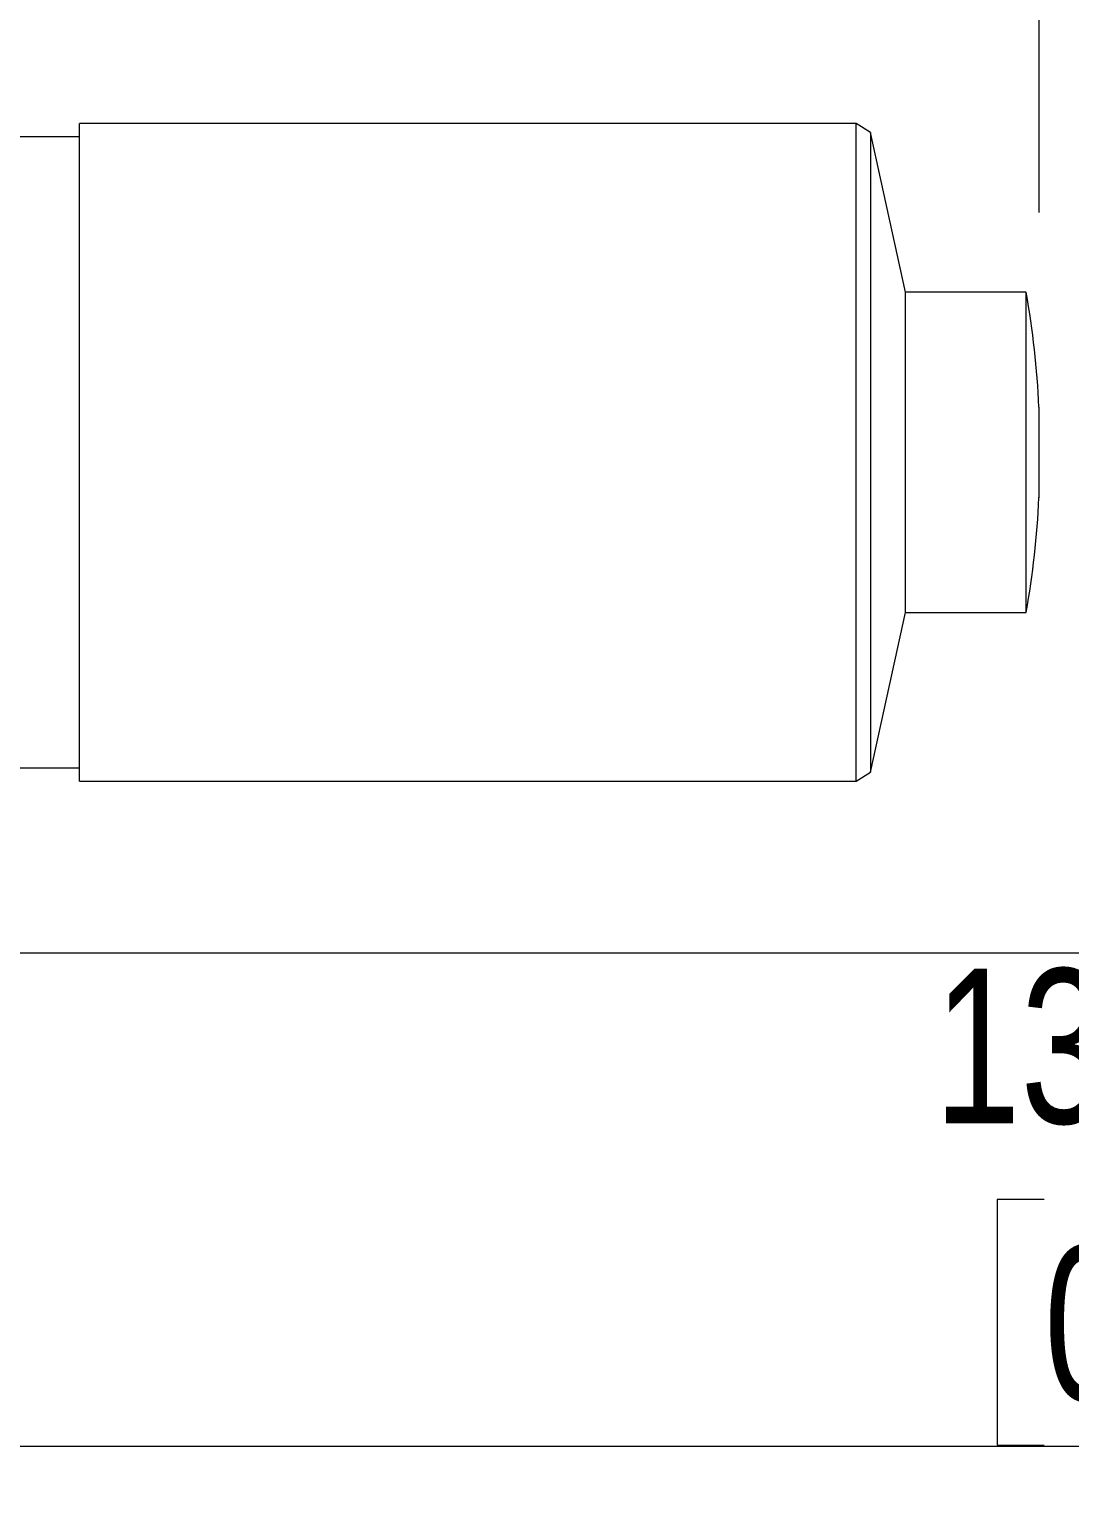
# Model space of a CAD drawing. Header units: millimetres. Extents: x 2 to 278, y 1 to 215.
# Drawn here: x 233.23 to 247.46, y 104.48 to 124.48 of the extents above; entities that cross this region are included whole.
import ezdxf

# ---------------------------------------------------------------- set-up
doc = ezdxf.new("R2010")
doc.units = ezdxf.units.MM
doc.styles.add('SLDTEXTSTYLE0', font='TXT', dxfattribs={"width": 0.75})
doc.dimstyles.new('SLDDIMSTYLE0', dxfattribs={"dimtxt": 2.116667, "dimasz": 3.175, "dimexe": 0, "dimexo": 0.0625, "dimgap": 0.529167, "dimtad": 0, "dimtih": 1, "dimtoh": 1, "dimdec": 1, "dimlfac": 2, "dimrnd": 1e-09, "dimzin": 12, "dimdsep": 46, "dimtxsty": 'SLDTEXTSTYLE0', "dimsah": 1, "dimcen": 0.09, "dimadec": 0, "dimazin": 3, "dimtfac": 1, "dimtdec": 1, "dimtofl": 0, "dimtmove": 0, "dimatfit": 3, "dimfxl": 1, "dimfrac": 2, "dimtolj": 1, "dimtzin": 12, "dimarcsym": 0})
doc.dimstyles.new('SLDDIMSTYLE1', dxfattribs={"dimtxt": 2.116667, "dimasz": 3.175, "dimexe": 0, "dimexo": 0.0625, "dimgap": 0.529167, "dimtad": 0, "dimtih": 1, "dimtoh": 1, "dimdec": 1, "dimlfac": 2, "dimrnd": 1e-09, "dimzin": 12, "dimdsep": 46, "dimtxsty": 'SLDTEXTSTYLE0', "dimsah": 1, "dimcen": 0.09, "dimadec": 0, "dimazin": 3, "dimtfac": 1, "dimtdec": 1, "dimtmove": 0, "dimatfit": 0, "dimfxl": 1, "dimfrac": 2, "dimtolj": 1, "dimtzin": 12, "dimarcsym": 0})
doc.dimstyles.new('SLDDIMSTYLE2', dxfattribs={"dimtxt": 2.116667, "dimasz": 3.175, "dimexe": 0, "dimexo": 0.0625, "dimgap": 0.529167, "dimtad": 0, "dimtih": 1, "dimtoh": 1, "dimdec": 1, "dimlfac": 2, "dimrnd": 1e-09, "dimzin": 4, "dimdsep": 46, "dimtxsty": 'SLDTEXTSTYLE0', "dimsah": 1, "dimcen": 0, "dimadec": 0, "dimazin": 1, "dimtfac": 1, "dimtdec": 1, "dimtofl": 0, "dimtmove": 0, "dimatfit": 3, "dimfxl": 1, "dimfrac": 2, "dimtolj": 1, "dimtzin": 12, "dimarcsym": 0})

# ---------------------------------------------------------------- blocks, each defined once
blk = doc.blocks.new('_D_1')
at = {"color": 7, "linetype": 'Continuous', "lineweight": 0}
for p, q in [((250.992, 111.843), (250.992, 118.193)), ((227.925, 111.843), (252.77, 111.843)), ((247.113, 108.468), (246.47, 108.468)), ((246.47, 108.468), (246.47, 105.105)), ((254.871, 108.468), (255.514, 108.468)), ((255.514, 108.468), (255.514, 105.105)), ((221.908, 105.093), (225.912, 105.093)), ((228.452, 105.093), (230.273, 105.093)), ((232.813, 105.093), (252.77, 105.093)), ((246.47, 105.105), (247.113, 105.105)), ((250.992, 105.093), (250.992, 98.743)), ((255.514, 105.105), (254.871, 105.105))]:
    blk.add_line(p, q, dxfattribs=at)
at = {"color": 7, "linetype": 'Continuous', "lineweight": 18}
for points in [[(250.992, 111.843), (251.5, 115.018), (250.484, 115.018)], [(250.992, 105.093), (250.484, 101.918), (251.5, 101.918)]]:
    blk.add_solid(points, dxfattribs=at)
at = {"color": 7, "linetype": 'Continuous', "lineweight": 18, "char_height": 2.1167, "attachment_point": 1, "style": 'SLDTEXTSTYLE0'}
for s, insert in [('13.5mm', (245.61, 111.626)), ('0.53in', (247.113, 107.834))]:
    blk.add_mtext(s, dxfattribs=dict(at, insert=insert))
blk = doc.blocks.new('_D_3')
at = {"color": 7, "linetype": 'Continuous', "lineweight": 0}
for p, q in [((229.565, 108.261), (237.303, 95.869)), ((237.303, 95.869), (241.113, 95.869))]:
    blk.add_line(p, q, dxfattribs=at)
at = {"color": 7, "linetype": 'Continuous', "lineweight": 18}
blk.add_solid([(229.565, 108.261), (230.816, 105.299), (231.678, 105.837)], dxfattribs=at)
at = {"color": 7, "linetype": 'Continuous', "lineweight": 18, "attachment_point": 1, "style": 'SLDTEXTSTYLE0'}
for s, insert, char_height in [('%%c', (241.113, 96.833), 2.1167), ('18.0', (244.308, 96.833), 2.1167), ('mm', (249.78, 96.833), 2.1167), ('[', (241.113, 93.387), 2.117), ('%%c', (242.105, 93.387), 2.1167), ('0.72in]', (245.3, 93.387), 2.1167)]:
    blk.add_mtext(s, dxfattribs=dict(at, insert=insert, char_height=char_height))
blk = doc.blocks.new('_D_4')
at = {"color": 7, "linetype": 'Continuous', "lineweight": 0}
for p, q in [((190.079, 132.945), (190.079, 140.251)), ((214.682, 140.425), (214.038, 140.425)), ((214.038, 140.425), (214.038, 137.062)), ((222.439, 140.425), (223.083, 140.425)), ((223.083, 140.425), (223.083, 137.062)), ((247.043, 121.974), (247.043, 140.251)), ((190.079, 138.473), (211.501, 138.473)), ((247.043, 138.473), (225.62, 138.473)), ((214.038, 137.062), (214.682, 137.062)), ((223.083, 137.062), (222.439, 137.062)), ((190.079, 125.363), (190.079, 130.405))]:
    blk.add_line(p, q, dxfattribs=at)
at = {"color": 7, "linetype": 'Continuous', "lineweight": 18}
for points in [[(190.079, 138.473), (193.254, 137.965), (193.254, 138.981)], [(247.043, 138.473), (243.868, 138.981), (243.868, 137.965)]]:
    blk.add_solid(points, dxfattribs=at)
at = {"color": 7, "linetype": 'Continuous', "lineweight": 18, "char_height": 2.1167, "attachment_point": 1, "style": 'SLDTEXTSTYLE0'}
for s, insert in [('113.9mm', (212.397, 143.583)), ('4.49in', (214.682, 139.79)), ('NOMINAL', (211.93, 135.998))]:
    blk.add_mtext(s, dxfattribs=dict(at, insert=insert))

msp = doc.modelspace()

# ---------------------------------------------------------------- linework, layer by layer
at = {"color": 7, "linetype": 'Continuous', "lineweight": 18}
for p, q in [((244.542, 123.193), (233.914, 123.193)), ((233.914, 121.338), (233.914, 123.193)), ((244.736, 123.069), (244.542, 123.193)), ((244.542, 121.338), (244.542, 123.193)), ((245.217, 120.884), (244.736, 123.069)), ((244.736, 123.069), (244.736, 114.317)), ((233.914, 123.011), (226.759, 123.011)), ((233.914, 114.193), (233.914, 121.338)), ((244.542, 114.193), (244.542, 121.338)), ((246.868, 120.884), (245.217, 120.884)), ((245.217, 119.981), (245.217, 120.884)), ((246.868, 119.981), (246.868, 120.884)), ((245.217, 116.502), (245.217, 119.981)), ((246.868, 116.502), (246.868, 119.981)), ((247.043, 119.057), (247.043, 119.313)), ((247.043, 118.073), (247.043, 119.057)), ((244.736, 114.317), (245.217, 116.502)), ((245.217, 116.502), (246.868, 116.502)), ((231.052, 114.375), (233.914, 114.375)), ((244.542, 114.193), (244.736, 114.317)), ((233.914, 114.193), (244.542, 114.193))]:
    msp.add_line(p, q, dxfattribs=at)
for start, end in [(2.7971, 9.9332), (350.0668, 357.2029)]:
    msp.add_arc((234.358, 118.693), 12.7, start, end, dxfattribs=at)

# ---------------------------------------------------------------- dimensions: what is measured, and where the dimension line sits
dim = msp.add_linear_dim(base=(247.043, 138.473), p1=(190.079, 124.093), p2=(247.043, 119.313), text='<>\\PNOMINAL', dimstyle='SLDDIMSTYLE0', dxfattribs=at)
dim.commit()
dim.dimension.update_dxf_attribs({"geometry": '_D_4', "text_midpoint": (218.561, 138.473), "dimtype": 160})
dim = msp.add_linear_dim(base=(250.992, 111.843), p1=(220.638, 105.093), p2=(226.655, 111.843), angle=90, dimstyle='SLDDIMSTYLE1', dxfattribs=at)
dim.commit()
dim.dimension.update_dxf_attribs({"geometry": '_D_1', "text_midpoint": (250.992, 108.468), "dimtype": 160})
dim = msp.add_diameter_dim_2p(p1=(224.799, 115.895), p2=(229.565, 108.261), text='<>mm\\P[%%c0.72in]', dimstyle='SLDDIMSTYLE2', dxfattribs=at)
dim.commit()
dim.dimension.update_dxf_attribs({"geometry": '_D_3', "text_midpoint": (248.092, 95.869), "dimtype": 163})

doc.saveas('drawing.dxf')
